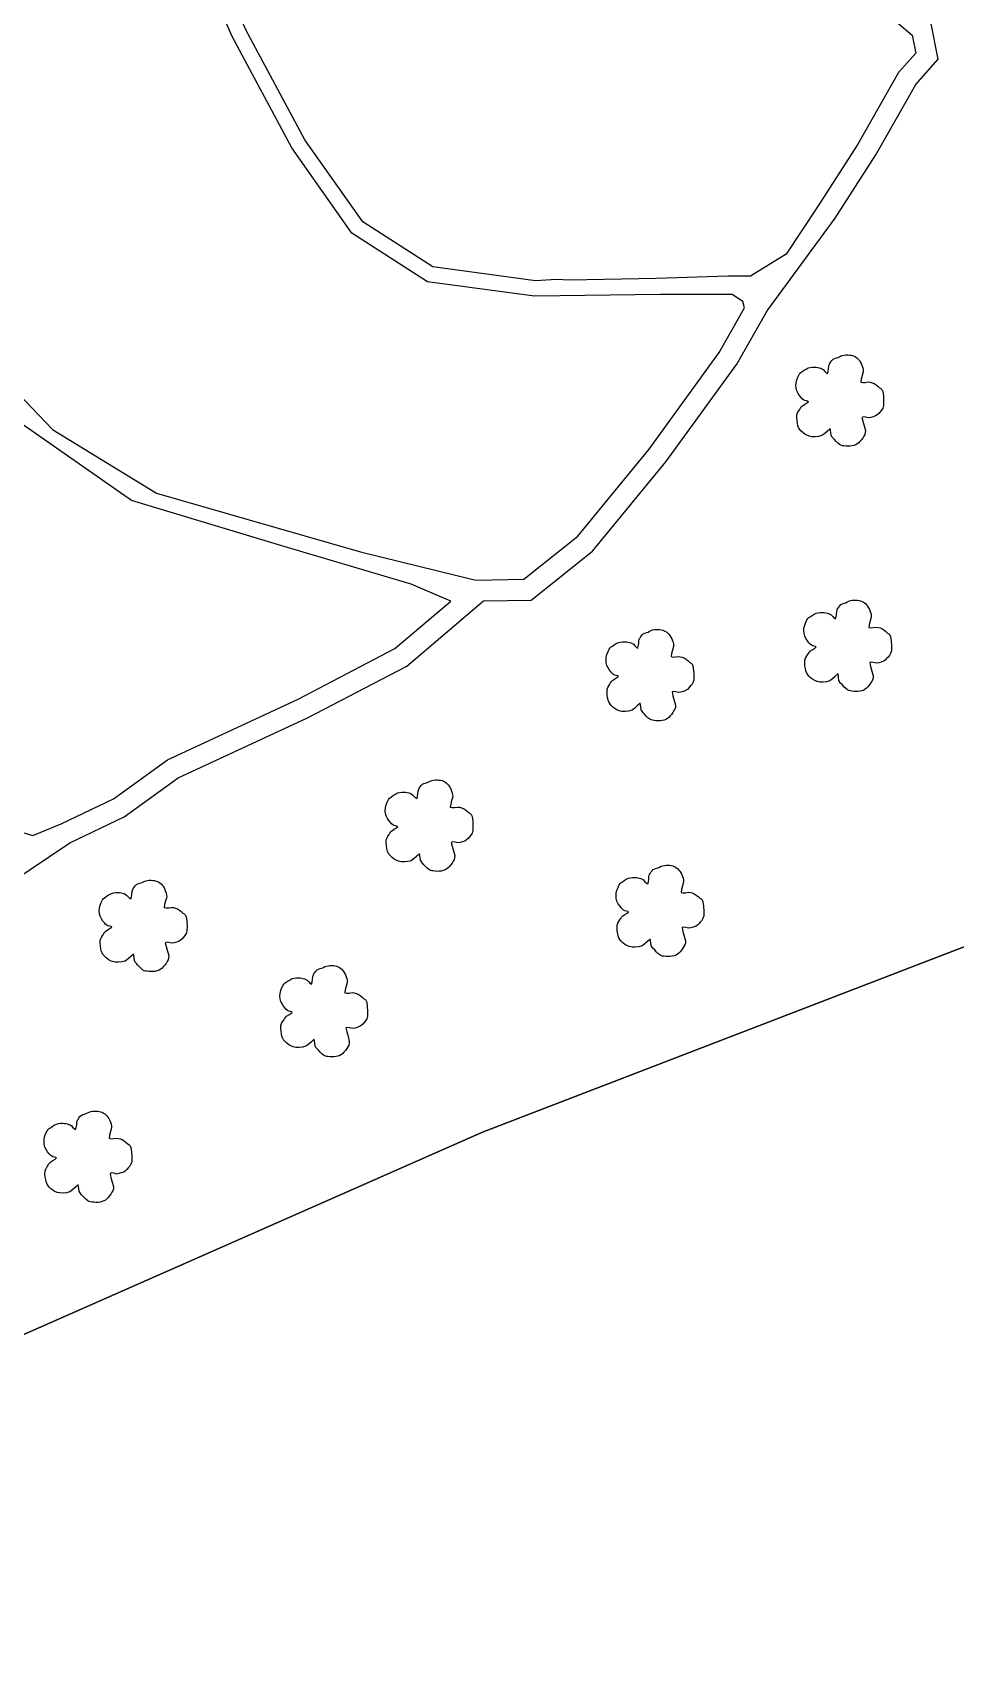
# Model space of a CAD drawing. Extents: x 730929 to 735129, y 7820181 to 7826121.
# Drawn here: x 732675.9 to 732851.7, y 7821222.7 to 7821534.7 of the extents above; entities that cross this region are included whole.
import ezdxf

# ---------------------------------------------------------------- set-up
doc = ezdxf.new("R2010")
doc.units = 0
doc.header["$MEASUREMENT"] = 0
doc.linetypes.add('CONTINUO', pattern=[0])
doc.linetypes.add('LIN0', pattern=[0])
for name, color, linetype in [('0114000475', 1, 'Continuous'), ('0114000475094', 5, 'Continuous'), ('0114000475095', 5, 'Continuous'), ('0114000475096', 5, 'Continuous'), ('RESERVA', 3, 'Continuous'), ('SIMBOLO ARVORE', 118, 'Continuous')]:
    doc.layers.add(name, color=color, linetype=linetype)

msp = doc.modelspace()

# ---------------------------------------------------------------- linework, layer by layer
at = {"layer": '0114000475'}
msp.add_lwpolyline([(732391.54, 7821455.55), (732456.35, 7821426.55), (732466.92, 7821403.84), (732446.28, 7821328.22), (732416.33, 7821266.98), (732407.51, 7821243.97), (732458.27, 7821242.72), (732526.28, 7821222.68), (732662.53, 7821281.66), (732761.64, 7821325.35), (733098.19, 7821454.83)], dxfattribs=at)
at = {"layer": '0114000475094', "linetype": 'CONTINUO', "flags": 128}
msp.add_lwpolyline([(732717.56, 7821893.77), (732711.05, 7821910.02), (732704.37, 7821925.51), (732696.54, 7821942.04), (732694.57, 7821945.67), (732689.35, 7821957.46), (732687.01, 7821961.81), (732685.02, 7821966.55), (732684.11, 7821969.12), (732681.5, 7821967.64), (732678.05, 7821963.64), (732669.31, 7821950.76), (732654.5, 7821925.79), (732639.85, 7821902.37), (732628.39, 7821889.15), (732620.33, 7821877.62), (732605.75, 7821856.49), (732588.85, 7821833.74), (732566.78, 7821808.22), (732546.34, 7821782.1), (732528.78, 7821758.87), (732520.17, 7821740.36), (732514.1, 7821712.78), (732512.58, 7821680.1), (732514.21, 7821648.02), (732518.19, 7821615.8), (732526.43, 7821583), (732537.65, 7821551.55), (732550.5, 7821519.51), (732566.25, 7821486.07), (732586.82, 7821457.35), (732609.04, 7821429.9), (732633.72, 7821405.85), (732656.47, 7821389.96), (732672.16, 7821382.96), (732675.94, 7821381.8), (732681.39, 7821384.04), (732691.31, 7821388.8), (732701.62, 7821396.25), (732726.53, 7821407.79), (732744.93, 7821417.42), (732755.6, 7821426.45), (732748.06, 7821429.67), (732724.01, 7821436.79), (732694.76, 7821445.6), (732673.77, 7821460.24), (732655.84, 7821480.58), (732636.41, 7821509.05), (732622.23, 7821539.75), (732611.77, 7821570.51), (732603.9, 7821602.95), (732598.61, 7821637.22), (732597.21, 7821667.23), (732600.87, 7821692.78), (732608.42, 7821716.36), (732620.4, 7821742.51), (732634.21, 7821769.88), (732651.26, 7821799.2), (732672.08, 7821830.71), (732694.26, 7821862.53), (732711.76, 7821886.54)], close=True, dxfattribs=at)
at = {"layer": '0114000475095', "linetype": 'CONTINUO', "flags": 128}
msp.add_lwpolyline([(732749.52, 7821813.31), (732741.89, 7821833.49), (732726.16, 7821872.62), (732718.74, 7821890.83), (732706.1, 7821873.65), (732686.94, 7821846.78), (732664.31, 7821813.5), (732645.6, 7821783.05), (732629.12, 7821752.38), (732614.27, 7821722.09), (732604.81, 7821689.39), (732600.86, 7821656.3), (732602.75, 7821628.75), (732608.35, 7821597.55), (732618.68, 7821559.73), (732630.61, 7821528.31), (732643.61, 7821502.77), (732660.38, 7821479.28), (732679.71, 7821459.12), (732699.5, 7821446.99), (732716.75, 7821442.05), (732738.38, 7821435.86), (732760.34, 7821430.46), (732769.49, 7821430.61), (732779.76, 7821438.79), (732793.36, 7821455.38), (732806.69, 7821473.76), (732811.55, 7821482.3), (732811.24, 7821483.5), (732809.16, 7821484.85), (732795.54, 7821484.81), (732771.51, 7821484.5), (732751.13, 7821487.26), (732736.73, 7821496.49), (732725.28, 7821512.75), (732713.92, 7821533.97), (732703.79, 7821557.28), (732696.44, 7821582.21), (732692.01, 7821611.49), (732691.31, 7821638.7), (732691.55, 7821642.04), (732693.36, 7821663.47), (732696.48, 7821685.65), (732701.62, 7821706.2), (732708.26, 7821726.36), (732716.77, 7821746.64), (732727.49, 7821768.39), (732740.5, 7821789.68), (732749.82, 7821802.75), (732752.3, 7821805.63)], close=True, dxfattribs=at)
at = {"layer": '0114000475096', "linetype": 'CONTINUO', "flags": 128}
msp.add_lwpolyline([(732814.05, 7821557.41), (732825.57, 7821545.82), (732839.35, 7821537.72), (732843.44, 7821534.21), (732844.14, 7821530.79), (732840.89, 7821527.13), (732833.12, 7821513.47), (732825.42, 7821501.53), (732819.44, 7821492.49), (732812.7, 7821488.3), (732808.43, 7821488.3), (732794.69, 7821487.86), (732778.22, 7821487.53), (732775.69, 7821487.67), (732771.69, 7821487.43), (732752.17, 7821490.08), (732738.8, 7821498.65), (732727.78, 7821514.29), (732716.56, 7821535.25), (732706.55, 7821558.28), (732699.31, 7821582.85), (732694.94, 7821611.75), (732693.9, 7821638.51), (732694.14, 7821641.84), (732695.95, 7821663.18), (732699.04, 7821685.15), (732704.12, 7821705.47), (732710.7, 7821725.45), (732719.13, 7821745.56), (732729.77, 7821767.14), (732742.67, 7821788.24), (732751.87, 7821801.14), (732753.32, 7821802.82), (732763.69, 7821774.21), (732771.48, 7821755.14), (732783.79, 7821725.11), (732790.92, 7821709.41), (732798.87, 7821689.56), (732797.4, 7821682.78), (732794.61, 7821660.52), (732793.87, 7821635.89), (732795.31, 7821614.04), (732799.31, 7821593.03), (732805.56, 7821573.07)], close=True, dxfattribs=at)
at = {"layer": 'RESERVA', "flags": 128}
for points in [[(732660.1, 7821365.03), (732683.02, 7821380.39), (732693.36, 7821385.35), (732703.65, 7821392.78), (732728.29, 7821404.2), (732747.18, 7821414.08), (732761.84, 7821426.49), (732770.92, 7821426.64), (732782.58, 7821435.93), (732796.53, 7821452.94), (732810.06, 7821471.59), (732815.83, 7821481.72), (732828.77, 7821499.34), (732836.54, 7821511.4), (732844.15, 7821524.79), (732848.45, 7821529.62), (732847.09, 7821536.35)], [(733098.19, 7821454.83), (732761.64, 7821325.35), (732662.53, 7821281.66)]]:
    msp.add_lwpolyline(points, dxfattribs=at)
at = {"layer": 'SIMBOLO ARVORE', "linetype": 'LIN0', "elevation": 716.76, "flags": 128}
for points in [[(732827.76, 7821459.21), (732827.31, 7821458.82), (732826.81, 7821458.37), (732826.26, 7821457.95), (732825.62, 7821457.77), (732824.97, 7821457.7), (732824.35, 7821457.73), (732823.84, 7821457.84), (732823.39, 7821458.02), (732822.99, 7821458.26), (732822.62, 7821458.54), (732822.29, 7821458.86), (732822.03, 7821459.21), (732821.84, 7821459.53), (732821.71, 7821459.89), (732821.63, 7821460.29), (732821.54, 7821460.82), (732821.5, 7821461.37), (732821.52, 7821461.9), (732821.65, 7821462.28), (732821.83, 7821462.62), (732822.04, 7821462.91), (732822.19, 7821463.18), (732822.37, 7821463.42), (732822.59, 7821463.66), (732823.01, 7821463.93), (732823.4, 7821464.19), (732823.69, 7821464.41), (732823.56, 7821464.5), (732823.31, 7821464.56), (732822.99, 7821464.63), (732822.76, 7821464.76), (732822.54, 7821464.95), (732822.3, 7821465.2), (732822, 7821465.57), (732821.72, 7821466), (732821.49, 7821466.48), (732821.36, 7821466.97), (732821.31, 7821467.48), (732821.34, 7821468), (732821.49, 7821468.57), (732821.69, 7821469.12), (732821.93, 7821469.58), (732822.1, 7821469.83), (732822.3, 7821470.01), (732822.54, 7821470.15), (732822.88, 7821470.4), (732823.26, 7821470.64), (732823.66, 7821470.84), (732824.06, 7821470.94), (732824.46, 7821470.99), (732824.84, 7821471), (732825.18, 7821470.98), (732825.49, 7821470.93), (732825.78, 7821470.86), (732826.04, 7821470.78), (732826.28, 7821470.67), (732826.53, 7821470.52), (732826.82, 7821470.19), (732827.1, 7821469.92), (732827.34, 7821469.79), (732827.46, 7821470.16), (732827.54, 7821470.66), (732827.59, 7821471.18), (732827.64, 7821471.41), (732827.7, 7821471.58), (732827.79, 7821471.74), (732827.96, 7821472), (732828.16, 7821472.27), (732828.4, 7821472.51), (732828.69, 7821472.64), (732829, 7821472.75), (732829.31, 7821472.84), (732829.6, 7821472.98), (732829.9, 7821473.12), (732830.2, 7821473.23), (732830.52, 7821473.29), (732830.86, 7821473.32), (732831.19, 7821473.33), (732831.52, 7821473.31), (732831.83, 7821473.26), (732832.13, 7821473.19), (732832.41, 7821473.08), (732832.67, 7821472.95), (732832.9, 7821472.79), (732833.1, 7821472.61), (732833.29, 7821472.41), (732833.47, 7821472.17), (732833.65, 7821471.87), (732833.82, 7821471.54), (732833.97, 7821471.19), (732834.08, 7821470.87), (732834.15, 7821470.52), (732834.16, 7821470.1), (732833.96, 7821469.4), (732833.78, 7821468.72), (732833.71, 7821468.15), (732834.06, 7821468.05), (732834.54, 7821468.08), (732835.07, 7821468.17), (732835.47, 7821468.13), (732835.84, 7821468.04), (732836.2, 7821467.9), (732836.58, 7821467.64), (732836.94, 7821467.35), (732837.27, 7821467.05), (732837.51, 7821466.92), (732837.71, 7821466.72), (732837.86, 7821466.38), (732837.98, 7821465.54), (732838.03, 7821464.6), (732838.02, 7821463.7), (732837.86, 7821463.19), (732837.63, 7821462.8), (732837.36, 7821462.5), (732837.11, 7821462.18), (732836.82, 7821461.92), (732836.48, 7821461.7), (732836.05, 7821461.53), (732835.58, 7821461.4), (732835.11, 7821461.33), (732834.61, 7821461.47), (732834.18, 7821461.54), (732833.9, 7821461.44), (732834.05, 7821460.69), (732834.3, 7821459.81), (732834.55, 7821458.93), (732834.53, 7821458.48), (732834.42, 7821458.15), (732834.25, 7821457.86), (732834.04, 7821457.5), (732833.8, 7821457.16), (732833.53, 7821456.84), (732833.28, 7821456.59), (732833.02, 7821456.38), (732832.73, 7821456.21), (732832.37, 7821456.08), (732831.99, 7821455.99), (732831.6, 7821455.93), (732831.21, 7821455.92), (732830.83, 7821455.95), (732830.48, 7821456), (732830.18, 7821456.03), (732829.91, 7821456.11), (732829.63, 7821456.24), (732829.3, 7821456.52), (732828.98, 7821456.84), (732828.67, 7821457.19), (732828.41, 7821457.46), (732828.19, 7821457.73), (732828.01, 7821458.04), (732827.96, 7821458.51), (732827.9, 7821458.97), (732827.81, 7821459.34), (732827.81, 7821459.34)], [(732829.27, 7821412.51), (732828.82, 7821412.12), (732828.32, 7821411.67), (732827.77, 7821411.25), (732827.13, 7821411.08), (732826.48, 7821411.01), (732825.86, 7821411.03), (732825.35, 7821411.14), (732824.9, 7821411.32), (732824.5, 7821411.56), (732824.12, 7821411.85), (732823.8, 7821412.16), (732823.53, 7821412.51), (732823.35, 7821412.84), (732823.22, 7821413.2), (732823.13, 7821413.6), (732823.05, 7821414.13), (732823.01, 7821414.68), (732823.03, 7821415.2), (732823.16, 7821415.59), (732823.34, 7821415.92), (732823.55, 7821416.22), (732823.7, 7821416.48), (732823.88, 7821416.73), (732824.1, 7821416.96), (732824.52, 7821417.24), (732824.91, 7821417.49), (732825.19, 7821417.71), (732825.07, 7821417.8), (732824.82, 7821417.86), (732824.5, 7821417.93), (732824.27, 7821418.07), (732824.04, 7821418.25), (732823.81, 7821418.5), (732823.51, 7821418.87), (732823.23, 7821419.31), (732822.99, 7821419.78), (732822.87, 7821420.27), (732822.82, 7821420.78), (732822.85, 7821421.3), (732823, 7821421.88), (732823.2, 7821422.42), (732823.43, 7821422.89), (732823.61, 7821423.14), (732823.81, 7821423.31), (732824.05, 7821423.46), (732824.39, 7821423.7), (732824.77, 7821423.94), (732825.17, 7821424.14), (732825.57, 7821424.24), (732825.97, 7821424.29), (732826.35, 7821424.3), (732826.69, 7821424.28), (732827, 7821424.24), (732827.29, 7821424.17), (732827.55, 7821424.08), (732827.79, 7821423.97), (732828.03, 7821423.82), (732828.33, 7821423.5), (732828.61, 7821423.22), (732828.85, 7821423.09), (732828.97, 7821423.47), (732829.04, 7821423.97), (732829.09, 7821424.49), (732829.15, 7821424.71), (732829.21, 7821424.88), (732829.3, 7821425.04), (732829.47, 7821425.31), (732829.67, 7821425.57), (732829.91, 7821425.81), (732830.2, 7821425.95), (732830.5, 7821426.05), (732830.82, 7821426.15), (732831.11, 7821426.29), (732831.4, 7821426.42), (732831.7, 7821426.54), (732832.03, 7821426.6), (732832.37, 7821426.63), (732832.7, 7821426.63), (732833.03, 7821426.61), (732833.34, 7821426.57), (732833.64, 7821426.5), (732833.92, 7821426.39), (732834.17, 7821426.25), (732834.41, 7821426.09), (732834.61, 7821425.92), (732834.8, 7821425.71), (732834.98, 7821425.48), (732835.16, 7821425.18), (732835.33, 7821424.85), (732835.47, 7821424.49), (732835.59, 7821424.18), (732835.66, 7821423.82), (732835.67, 7821423.4), (732835.47, 7821422.71), (732835.29, 7821422.02), (732835.22, 7821421.45), (732835.57, 7821421.35), (732836.05, 7821421.39), (732836.58, 7821421.47), (732836.97, 7821421.43), (732837.35, 7821421.34), (732837.71, 7821421.2), (732838.09, 7821420.95), (732838.45, 7821420.66), (732838.77, 7821420.36), (732839.02, 7821420.22), (732839.22, 7821420.03), (732839.36, 7821419.69), (732839.48, 7821418.84), (732839.54, 7821417.9), (732839.52, 7821417), (732839.37, 7821416.49), (732839.14, 7821416.1), (732838.87, 7821415.8), (732838.61, 7821415.49), (732838.33, 7821415.22), (732837.99, 7821415), (732837.56, 7821414.83), (732837.09, 7821414.71), (732836.62, 7821414.63), (732836.11, 7821414.77), (732835.69, 7821414.84), (732835.41, 7821414.74), (732835.56, 7821414), (732835.81, 7821413.11), (732836.06, 7821412.24), (732836.04, 7821411.79), (732835.93, 7821411.45), (732835.76, 7821411.17), (732835.55, 7821410.81), (732835.3, 7821410.46), (732835.04, 7821410.15), (732834.79, 7821409.9), (732834.53, 7821409.69), (732834.24, 7821409.51), (732833.88, 7821409.38), (732833.5, 7821409.29), (732833.11, 7821409.24), (732832.72, 7821409.23), (732832.34, 7821409.25), (732831.98, 7821409.3), (732831.69, 7821409.34), (732831.42, 7821409.41), (732831.14, 7821409.54), (732830.81, 7821409.82), (732830.48, 7821410.15), (732830.18, 7821410.49), (732829.91, 7821410.76), (732829.69, 7821411.04), (732829.52, 7821411.35), (732829.46, 7821411.82), (732829.41, 7821412.27), (732829.32, 7821412.64), (732829.32, 7821412.64)], [(732791.6, 7821406.93), (732791.15, 7821406.54), (732790.65, 7821406.09), (732790.1, 7821405.67), (732789.46, 7821405.5), (732788.81, 7821405.43), (732788.19, 7821405.45), (732787.68, 7821405.56), (732787.23, 7821405.74), (732786.83, 7821405.98), (732786.45, 7821406.26), (732786.13, 7821406.58), (732785.86, 7821406.93), (732785.68, 7821407.26), (732785.55, 7821407.61), (732785.46, 7821408.02), (732785.38, 7821408.55), (732785.34, 7821409.1), (732785.36, 7821409.62), (732785.49, 7821410.01), (732785.67, 7821410.34), (732785.88, 7821410.63), (732786.03, 7821410.9), (732786.21, 7821411.15), (732786.42, 7821411.38), (732786.85, 7821411.66), (732787.24, 7821411.91), (732787.52, 7821412.13), (732787.4, 7821412.22), (732787.15, 7821412.28), (732786.82, 7821412.35), (732786.6, 7821412.49), (732786.37, 7821412.67), (732786.14, 7821412.92), (732785.84, 7821413.29), (732785.56, 7821413.72), (732785.32, 7821414.2), (732785.2, 7821414.69), (732785.15, 7821415.2), (732785.18, 7821415.72), (732785.33, 7821416.3), (732785.53, 7821416.84), (732785.76, 7821417.31), (732785.94, 7821417.55), (732786.14, 7821417.73), (732786.38, 7821417.88), (732786.72, 7821418.12), (732787.1, 7821418.36), (732787.5, 7821418.56), (732787.9, 7821418.66), (732788.3, 7821418.71), (732788.68, 7821418.72), (732789.02, 7821418.7), (732789.33, 7821418.66), (732789.62, 7821418.58), (732789.87, 7821418.5), (732790.12, 7821418.39), (732790.36, 7821418.24), (732790.66, 7821417.92), (732790.94, 7821417.64), (732791.18, 7821417.51), (732791.3, 7821417.89), (732791.37, 7821418.39), (732791.42, 7821418.9), (732791.47, 7821419.13), (732791.54, 7821419.3), (732791.63, 7821419.46), (732791.79, 7821419.72), (732792, 7821419.99), (732792.24, 7821420.23), (732792.53, 7821420.37), (732792.83, 7821420.47), (732793.15, 7821420.56), (732793.44, 7821420.71), (732793.73, 7821420.84), (732794.03, 7821420.96), (732794.36, 7821421.02), (732794.7, 7821421.05), (732795.03, 7821421.05), (732795.36, 7821421.03), (732795.67, 7821420.99), (732795.97, 7821420.91), (732796.25, 7821420.81), (732796.5, 7821420.67), (732796.74, 7821420.51), (732796.94, 7821420.34), (732797.13, 7821420.13), (732797.3, 7821419.9), (732797.49, 7821419.6), (732797.66, 7821419.27), (732797.8, 7821418.91), (732797.92, 7821418.6), (732797.99, 7821418.24), (732798, 7821417.82), (732797.8, 7821417.13), (732797.62, 7821416.44), (732797.54, 7821415.87), (732797.9, 7821415.77), (732798.38, 7821415.81), (732798.91, 7821415.89), (732799.3, 7821415.85), (732799.68, 7821415.76), (732800.04, 7821415.62), (732800.42, 7821415.37), (732800.78, 7821415.08), (732801.1, 7821414.78), (732801.35, 7821414.64), (732801.55, 7821414.44), (732801.69, 7821414.1), (732801.81, 7821413.26), (732801.87, 7821412.32), (732801.85, 7821411.42), (732801.7, 7821410.91), (732801.47, 7821410.52), (732801.2, 7821410.22), (732800.94, 7821409.91), (732800.65, 7821409.64), (732800.32, 7821409.42), (732799.89, 7821409.25), (732799.42, 7821409.13), (732798.95, 7821409.05), (732798.44, 7821409.19), (732798.02, 7821409.26), (732797.74, 7821409.16), (732797.89, 7821408.41), (732798.14, 7821407.53), (732798.38, 7821406.65), (732798.37, 7821406.21), (732798.26, 7821405.87), (732798.09, 7821405.59), (732797.88, 7821405.23), (732797.63, 7821404.88), (732797.37, 7821404.57), (732797.12, 7821404.31), (732796.86, 7821404.1), (732796.57, 7821403.93), (732796.21, 7821403.8), (732795.83, 7821403.71), (732795.44, 7821403.65), (732795.05, 7821403.65), (732794.67, 7821403.67), (732794.31, 7821403.72), (732794.02, 7821403.76), (732793.74, 7821403.83), (732793.47, 7821403.96), (732793.14, 7821404.24), (732792.81, 7821404.56), (732792.5, 7821404.91), (732792.24, 7821405.18), (732792.02, 7821405.46), (732791.85, 7821405.77), (732791.79, 7821406.23), (732791.74, 7821406.69), (732791.65, 7821407.06), (732791.65, 7821407.06)], [(732749.54, 7821378.28), (732749.09, 7821377.88), (732748.59, 7821377.43), (732748.04, 7821377.02), (732747.4, 7821376.84), (732746.75, 7821376.77), (732746.13, 7821376.8), (732745.62, 7821376.9), (732745.17, 7821377.09), (732744.77, 7821377.32), (732744.4, 7821377.61), (732744.07, 7821377.93), (732743.8, 7821378.27), (732743.62, 7821378.6), (732743.49, 7821378.96), (732743.41, 7821379.36), (732743.32, 7821379.89), (732743.28, 7821380.44), (732743.3, 7821380.96), (732743.43, 7821381.35), (732743.61, 7821381.69), (732743.82, 7821381.98), (732743.97, 7821382.24), (732744.15, 7821382.49), (732744.37, 7821382.73), (732744.79, 7821383), (732745.18, 7821383.26), (732745.47, 7821383.47), (732745.34, 7821383.56), (732745.09, 7821383.63), (732744.77, 7821383.7), (732744.54, 7821383.83), (732744.31, 7821384.01), (732744.08, 7821384.27), (732743.78, 7821384.64), (732743.5, 7821385.07), (732743.27, 7821385.54), (732743.14, 7821386.03), (732743.09, 7821386.54), (732743.12, 7821387.07), (732743.27, 7821387.64), (732743.47, 7821388.18), (732743.7, 7821388.65), (732743.88, 7821388.9), (732744.08, 7821389.07), (732744.32, 7821389.22), (732744.66, 7821389.47), (732745.04, 7821389.7), (732745.44, 7821389.91), (732745.84, 7821390), (732746.24, 7821390.05), (732746.62, 7821390.06), (732746.96, 7821390.05), (732747.27, 7821390), (732747.56, 7821389.93), (732747.82, 7821389.85), (732748.06, 7821389.73), (732748.3, 7821389.58), (732748.6, 7821389.26), (732748.88, 7821388.99), (732749.12, 7821388.86), (732749.24, 7821389.23), (732749.31, 7821389.73), (732749.37, 7821390.25), (732749.42, 7821390.47), (732749.48, 7821390.65), (732749.57, 7821390.8), (732749.74, 7821391.07), (732749.94, 7821391.33), (732750.18, 7821391.58), (732750.47, 7821391.71), (732750.77, 7821391.81), (732751.09, 7821391.91), (732751.38, 7821392.05), (732751.67, 7821392.19), (732751.98, 7821392.3), (732752.3, 7821392.36), (732752.64, 7821392.39), (732752.97, 7821392.39), (732753.3, 7821392.37), (732753.61, 7821392.33), (732753.91, 7821392.26), (732754.19, 7821392.15), (732754.44, 7821392.01), (732754.68, 7821391.85), (732754.88, 7821391.68), (732755.07, 7821391.48), (732755.25, 7821391.24), (732755.43, 7821390.94), (732755.6, 7821390.61), (732755.74, 7821390.26), (732755.86, 7821389.94), (732755.93, 7821389.59), (732755.94, 7821389.16), (732755.74, 7821388.47), (732755.56, 7821387.79), (732755.49, 7821387.22), (732755.84, 7821387.12), (732756.32, 7821387.15), (732756.85, 7821387.24), (732757.25, 7821387.19), (732757.62, 7821387.11), (732757.98, 7821386.97), (732758.36, 7821386.71), (732758.72, 7821386.42), (732759.05, 7821386.12), (732759.29, 7821385.99), (732759.49, 7821385.79), (732759.64, 7821385.45), (732759.76, 7821384.6), (732759.81, 7821383.67), (732759.8, 7821382.77), (732759.64, 7821382.25), (732759.41, 7821381.87), (732759.14, 7821381.56), (732758.88, 7821381.25), (732758.6, 7821380.98), (732758.26, 7821380.76), (732757.83, 7821380.59), (732757.36, 7821380.47), (732756.89, 7821380.4), (732756.39, 7821380.53), (732755.96, 7821380.61), (732755.68, 7821380.5), (732755.83, 7821379.76), (732756.08, 7821378.87), (732756.33, 7821378), (732756.31, 7821377.55), (732756.2, 7821377.21), (732756.03, 7821376.93), (732755.82, 7821376.57), (732755.57, 7821376.23), (732755.31, 7821375.91), (732755.06, 7821375.66), (732754.8, 7821375.45), (732754.51, 7821375.28), (732754.15, 7821375.15), (732753.77, 7821375.05), (732753.38, 7821375), (732752.99, 7821374.99), (732752.61, 7821375.02), (732752.25, 7821375.07), (732751.96, 7821375.1), (732751.69, 7821375.17), (732751.41, 7821375.31), (732751.08, 7821375.58), (732750.76, 7821375.91), (732750.45, 7821376.25), (732750.19, 7821376.52), (732749.97, 7821376.8), (732749.79, 7821377.11), (732749.73, 7821377.58), (732749.68, 7821378.03), (732749.59, 7821378.41), (732749.59, 7821378.41)], [(732793.51, 7821362.04), (732793.06, 7821361.65), (732792.56, 7821361.2), (732792.01, 7821360.78), (732791.37, 7821360.6), (732790.72, 7821360.53), (732790.1, 7821360.56), (732789.59, 7821360.67), (732789.14, 7821360.85), (732788.74, 7821361.09), (732788.37, 7821361.37), (732788.04, 7821361.69), (732787.77, 7821362.03), (732787.59, 7821362.36), (732787.46, 7821362.72), (732787.38, 7821363.12), (732787.29, 7821363.65), (732787.25, 7821364.2), (732787.27, 7821364.73), (732787.4, 7821365.11), (732787.58, 7821365.45), (732787.79, 7821365.74), (732787.94, 7821366.01), (732788.12, 7821366.25), (732788.34, 7821366.49), (732788.76, 7821366.76), (732789.15, 7821367.02), (732789.44, 7821367.23), (732789.31, 7821367.32), (732789.06, 7821367.39), (732788.74, 7821367.46), (732788.51, 7821367.59), (732788.28, 7821367.78), (732788.05, 7821368.03), (732787.75, 7821368.4), (732787.47, 7821368.83), (732787.24, 7821369.31), (732787.11, 7821369.8), (732787.06, 7821370.3), (732787.09, 7821370.83), (732787.24, 7821371.4), (732787.44, 7821371.94), (732787.67, 7821372.41), (732787.85, 7821372.66), (732788.05, 7821372.84), (732788.29, 7821372.98), (732788.63, 7821373.23), (732789.01, 7821373.47), (732789.41, 7821373.67), (732789.81, 7821373.77), (732790.21, 7821373.82), (732790.59, 7821373.82), (732790.93, 7821373.81), (732791.24, 7821373.76), (732791.53, 7821373.69), (732791.79, 7821373.61), (732792.03, 7821373.49), (732792.27, 7821373.35), (732792.57, 7821373.02), (732792.85, 7821372.75), (732793.09, 7821372.62), (732793.21, 7821372.99), (732793.28, 7821373.49), (732793.33, 7821374.01), (732793.39, 7821374.24), (732793.45, 7821374.41), (732793.54, 7821374.57), (732793.71, 7821374.83), (732793.91, 7821375.1), (732794.15, 7821375.34), (732794.44, 7821375.47), (732794.74, 7821375.58), (732795.06, 7821375.67), (732795.35, 7821375.81), (732795.64, 7821375.95), (732795.94, 7821376.06), (732796.27, 7821376.12), (732796.61, 7821376.15), (732796.94, 7821376.15), (732797.27, 7821376.14), (732797.58, 7821376.09), (732797.88, 7821376.02), (732798.16, 7821375.91), (732798.41, 7821375.78), (732798.65, 7821375.61), (732798.85, 7821375.44), (732799.04, 7821375.24), (732799.22, 7821375), (732799.4, 7821374.7), (732799.57, 7821374.37), (732799.71, 7821374.02), (732799.83, 7821373.7), (732799.9, 7821373.35), (732799.91, 7821372.93), (732799.71, 7821372.23), (732799.53, 7821371.55), (732799.46, 7821370.98), (732799.81, 7821370.88), (732800.29, 7821370.91), (732800.82, 7821371), (732801.22, 7821370.95), (732801.59, 7821370.87), (732801.95, 7821370.73), (732802.33, 7821370.47), (732802.69, 7821370.18), (732803.01, 7821369.88), (732803.26, 7821369.75), (732803.46, 7821369.55), (732803.61, 7821369.21), (732803.73, 7821368.37), (732803.78, 7821367.43), (732803.77, 7821366.53), (732803.61, 7821366.02), (732803.38, 7821365.63), (732803.11, 7821365.33), (732802.85, 7821365.01), (732802.57, 7821364.75), (732802.23, 7821364.53), (732801.8, 7821364.35), (732801.33, 7821364.23), (732800.86, 7821364.16), (732800.35, 7821364.29), (732799.93, 7821364.37), (732799.65, 7821364.27), (732799.8, 7821363.52), (732800.05, 7821362.64), (732800.3, 7821361.76), (732800.28, 7821361.31), (732800.17, 7821360.97), (732800, 7821360.69), (732799.79, 7821360.33), (732799.54, 7821359.99), (732799.28, 7821359.67), (732799.03, 7821359.42), (732798.77, 7821359.21), (732798.48, 7821359.04), (732798.12, 7821358.91), (732797.74, 7821358.81), (732797.35, 7821358.76), (732796.96, 7821358.75), (732796.58, 7821358.78), (732796.22, 7821358.83), (732795.93, 7821358.86), (732795.66, 7821358.94), (732795.38, 7821359.07), (732795.05, 7821359.34), (732794.73, 7821359.67), (732794.42, 7821360.02), (732794.16, 7821360.28), (732793.94, 7821360.56), (732793.76, 7821360.87), (732793.7, 7821361.34), (732793.65, 7821361.79), (732793.56, 7821362.17), (732793.56, 7821362.17)], [(732695.06, 7821359.17), (732694.61, 7821358.78), (732694.11, 7821358.33), (732693.56, 7821357.91), (732692.92, 7821357.74), (732692.27, 7821357.67), (732691.65, 7821357.69), (732691.14, 7821357.8), (732690.69, 7821357.98), (732690.29, 7821358.22), (732689.91, 7821358.5), (732689.59, 7821358.82), (732689.32, 7821359.17), (732689.14, 7821359.5), (732689.01, 7821359.85), (732688.92, 7821360.26), (732688.84, 7821360.79), (732688.8, 7821361.34), (732688.81, 7821361.86), (732688.95, 7821362.25), (732689.13, 7821362.58), (732689.33, 7821362.87), (732689.49, 7821363.14), (732689.66, 7821363.39), (732689.88, 7821363.62), (732690.3, 7821363.9), (732690.7, 7821364.15), (732690.98, 7821364.37), (732690.86, 7821364.46), (732690.6, 7821364.52), (732690.28, 7821364.59), (732690.06, 7821364.73), (732689.83, 7821364.91), (732689.59, 7821365.16), (732689.3, 7821365.53), (732689.02, 7821365.96), (732688.78, 7821366.44), (732688.66, 7821366.93), (732688.61, 7821367.44), (732688.64, 7821367.96), (732688.78, 7821368.54), (732688.99, 7821369.08), (732689.22, 7821369.55), (732689.4, 7821369.79), (732689.6, 7821369.97), (732689.84, 7821370.12), (732690.18, 7821370.36), (732690.56, 7821370.6), (732690.96, 7821370.8), (732691.36, 7821370.9), (732691.75, 7821370.95), (732692.14, 7821370.96), (732692.47, 7821370.94), (732692.79, 7821370.9), (732693.08, 7821370.82), (732693.33, 7821370.74), (732693.58, 7821370.63), (732693.82, 7821370.48), (732694.12, 7821370.16), (732694.4, 7821369.88), (732694.64, 7821369.75), (732694.76, 7821370.13), (732694.83, 7821370.63), (732694.88, 7821371.14), (732694.93, 7821371.37), (732695, 7821371.54), (732695.09, 7821371.7), (732695.25, 7821371.97), (732695.46, 7821372.23), (732695.7, 7821372.47), (732695.98, 7821372.61), (732696.29, 7821372.71), (732696.61, 7821372.8), (732696.9, 7821372.95), (732697.19, 7821373.08), (732697.49, 7821373.2), (732697.82, 7821373.26), (732698.15, 7821373.29), (732698.49, 7821373.29), (732698.81, 7821373.27), (732699.13, 7821373.23), (732699.43, 7821373.15), (732699.7, 7821373.05), (732699.96, 7821372.91), (732700.19, 7821372.75), (732700.4, 7821372.58), (732700.59, 7821372.37), (732700.76, 7821372.14), (732700.95, 7821371.84), (732701.12, 7821371.51), (732701.26, 7821371.15), (732701.38, 7821370.84), (732701.45, 7821370.48), (732701.46, 7821370.06), (732701.25, 7821369.37), (732701.07, 7821368.68), (732701, 7821368.11), (732701.36, 7821368.01), (732701.84, 7821368.05), (732702.37, 7821368.13), (732702.76, 7821368.09), (732703.14, 7821368), (732703.5, 7821367.86), (732703.88, 7821367.61), (732704.24, 7821367.32), (732704.56, 7821367.02), (732704.81, 7821366.88), (732705, 7821366.68), (732705.15, 7821366.34), (732705.27, 7821365.5), (732705.33, 7821364.56), (732705.31, 7821363.66), (732705.15, 7821363.15), (732704.93, 7821362.76), (732704.65, 7821362.46), (732704.4, 7821362.15), (732704.11, 7821361.88), (732703.78, 7821361.66), (732703.34, 7821361.49), (732702.88, 7821361.37), (732702.4, 7821361.29), (732701.9, 7821361.43), (732701.48, 7821361.5), (732701.2, 7821361.4), (732701.35, 7821360.65), (732701.6, 7821359.77), (732701.84, 7821358.89), (732701.82, 7821358.45), (732701.72, 7821358.11), (732701.55, 7821357.83), (732701.34, 7821357.47), (732701.09, 7821357.12), (732700.82, 7821356.81), (732700.58, 7821356.56), (732700.32, 7821356.34), (732700.03, 7821356.17), (732699.67, 7821356.04), (732699.29, 7821355.95), (732698.89, 7821355.89), (732698.51, 7821355.89), (732698.13, 7821355.91), (732697.77, 7821355.96), (732697.48, 7821356), (732697.2, 7821356.07), (732696.93, 7821356.2), (732696.6, 7821356.48), (732696.27, 7821356.8), (732695.96, 7821357.15), (732695.7, 7821357.42), (732695.48, 7821357.7), (732695.31, 7821358.01), (732695.25, 7821358.47), (732695.2, 7821358.93), (732695.1, 7821359.3), (732695.1, 7821359.3)], [(732729.47, 7821342.94), (732729.02, 7821342.54), (732728.52, 7821342.09), (732727.97, 7821341.67), (732727.33, 7821341.5), (732726.68, 7821341.43), (732726.06, 7821341.45), (732725.55, 7821341.56), (732725.1, 7821341.74), (732724.7, 7821341.98), (732724.32, 7821342.27), (732724, 7821342.58), (732723.73, 7821342.93), (732723.55, 7821343.26), (732723.42, 7821343.62), (732723.33, 7821344.02), (732723.25, 7821344.55), (732723.21, 7821345.1), (732723.22, 7821345.62), (732723.36, 7821346.01), (732723.54, 7821346.34), (732723.75, 7821346.64), (732723.9, 7821346.9), (732724.08, 7821347.15), (732724.29, 7821347.39), (732724.72, 7821347.66), (732725.11, 7821347.91), (732725.39, 7821348.13), (732725.27, 7821348.22), (732725.02, 7821348.28), (732724.69, 7821348.35), (732724.47, 7821348.49), (732724.24, 7821348.67), (732724, 7821348.92), (732723.71, 7821349.29), (732723.43, 7821349.73), (732723.19, 7821350.2), (732723.07, 7821350.69), (732723.02, 7821351.2), (732723.05, 7821351.72), (732723.19, 7821352.3), (732723.4, 7821352.84), (732723.63, 7821353.31), (732723.81, 7821353.56), (732724.01, 7821353.73), (732724.25, 7821353.88), (732724.59, 7821354.13), (732724.97, 7821354.36), (732725.37, 7821354.56), (732725.77, 7821354.66), (732726.17, 7821354.71), (732726.55, 7821354.72), (732726.88, 7821354.7), (732727.2, 7821354.66), (732727.49, 7821354.59), (732727.74, 7821354.5), (732727.99, 7821354.39), (732728.23, 7821354.24), (732728.53, 7821353.92), (732728.81, 7821353.64), (732729.05, 7821353.51), (732729.17, 7821353.89), (732729.24, 7821354.39), (732729.29, 7821354.91), (732729.34, 7821355.13), (732729.41, 7821355.3), (732729.5, 7821355.46), (732729.66, 7821355.73), (732729.87, 7821355.99), (732730.11, 7821356.23), (732730.39, 7821356.37), (732730.7, 7821356.47), (732731.02, 7821356.57), (732731.31, 7821356.71), (732731.6, 7821356.84), (732731.9, 7821356.96), (732732.23, 7821357.02), (732732.56, 7821357.05), (732732.9, 7821357.05), (732733.22, 7821357.03), (732733.54, 7821356.99), (732733.84, 7821356.92), (732734.12, 7821356.81), (732734.37, 7821356.67), (732734.61, 7821356.51), (732734.81, 7821356.34), (732735, 7821356.13), (732735.17, 7821355.9), (732735.36, 7821355.6), (732735.53, 7821355.27), (732735.67, 7821354.91), (732735.79, 7821354.6), (732735.86, 7821354.24), (732735.87, 7821353.82), (732735.67, 7821353.13), (732735.48, 7821352.44), (732735.41, 7821351.87), (732735.77, 7821351.77), (732736.25, 7821351.81), (732736.78, 7821351.89), (732737.17, 7821351.85), (732737.55, 7821351.76), (732737.91, 7821351.62), (732738.29, 7821351.37), (732738.65, 7821351.08), (732738.97, 7821350.78), (732739.22, 7821350.64), (732739.42, 7821350.45), (732739.56, 7821350.11), (732739.68, 7821349.26), (732739.74, 7821348.32), (732739.72, 7821347.42), (732739.56, 7821346.91), (732739.34, 7821346.52), (732739.06, 7821346.22), (732738.81, 7821345.91), (732738.52, 7821345.64), (732738.19, 7821345.42), (732737.76, 7821345.25), (732737.29, 7821345.13), (732736.82, 7821345.06), (732736.31, 7821345.19), (732735.89, 7821345.26), (732735.61, 7821345.16), (732735.76, 7821344.42), (732736.01, 7821343.53), (732736.25, 7821342.66), (732736.23, 7821342.21), (732736.13, 7821341.87), (732735.96, 7821341.59), (732735.75, 7821341.23), (732735.5, 7821340.88), (732735.23, 7821340.57), (732734.99, 7821340.32), (732734.73, 7821340.11), (732734.44, 7821339.93), (732734.08, 7821339.8), (732733.7, 7821339.71), (732733.3, 7821339.66), (732732.92, 7821339.65), (732732.54, 7821339.67), (732732.18, 7821339.72), (732731.89, 7821339.76), (732731.61, 7821339.83), (732731.34, 7821339.96), (732731.01, 7821340.24), (732730.68, 7821340.57), (732730.37, 7821340.91), (732730.11, 7821341.18), (732729.89, 7821341.46), (732729.72, 7821341.77), (732729.66, 7821342.24), (732729.61, 7821342.69), (732729.52, 7821343.06), (732729.52, 7821343.06)], [(732684.54, 7821315.23), (732684.09, 7821314.84), (732683.59, 7821314.39), (732683.04, 7821313.97), (732682.4, 7821313.8), (732681.75, 7821313.73), (732681.13, 7821313.75), (732680.62, 7821313.86), (732680.17, 7821314.04), (732679.77, 7821314.28), (732679.4, 7821314.56), (732679.07, 7821314.88), (732678.81, 7821315.23), (732678.62, 7821315.56), (732678.49, 7821315.92), (732678.41, 7821316.32), (732678.32, 7821316.85), (732678.28, 7821317.4), (732678.3, 7821317.92), (732678.43, 7821318.31), (732678.61, 7821318.64), (732678.82, 7821318.94), (732678.97, 7821319.2), (732679.15, 7821319.45), (732679.37, 7821319.68), (732679.79, 7821319.96), (732680.19, 7821320.21), (732680.47, 7821320.43), (732680.35, 7821320.52), (732680.09, 7821320.58), (732679.77, 7821320.65), (732679.54, 7821320.79), (732679.32, 7821320.97), (732679.08, 7821321.22), (732678.78, 7821321.59), (732678.5, 7821322.03), (732678.27, 7821322.5), (732678.14, 7821322.99), (732678.09, 7821323.5), (732678.12, 7821324.02), (732678.27, 7821324.6), (732678.47, 7821325.14), (732678.71, 7821325.61), (732678.88, 7821325.86), (732679.08, 7821326.03), (732679.32, 7821326.18), (732679.66, 7821326.42), (732680.04, 7821326.66), (732680.44, 7821326.86), (732680.84, 7821326.96), (732681.24, 7821327.01), (732681.62, 7821327.02), (732681.96, 7821327), (732682.27, 7821326.96), (732682.56, 7821326.89), (732682.82, 7821326.8), (732683.06, 7821326.69), (732683.31, 7821326.54), (732683.6, 7821326.22), (732683.88, 7821325.94), (732684.12, 7821325.81), (732684.24, 7821326.19), (732684.32, 7821326.69), (732684.37, 7821327.2), (732684.42, 7821327.43), (732684.48, 7821327.6), (732684.57, 7821327.76), (732684.74, 7821328.03), (732684.94, 7821328.29), (732685.18, 7821328.53), (732685.47, 7821328.67), (732685.78, 7821328.77), (732686.09, 7821328.86), (732686.38, 7821329.01), (732686.68, 7821329.14), (732686.98, 7821329.26), (732687.3, 7821329.32), (732687.64, 7821329.35), (732687.97, 7821329.35), (732688.3, 7821329.33), (732688.61, 7821329.29), (732688.91, 7821329.21), (732689.19, 7821329.11), (732689.45, 7821328.97), (732689.68, 7821328.81), (732689.89, 7821328.64), (732690.07, 7821328.43), (732690.25, 7821328.2), (732690.43, 7821327.9), (732690.6, 7821327.57), (732690.75, 7821327.21), (732690.86, 7821326.9), (732690.93, 7821326.54), (732690.94, 7821326.12), (732690.74, 7821325.43), (732690.56, 7821324.74), (732690.49, 7821324.17), (732690.84, 7821324.07), (732691.32, 7821324.11), (732691.85, 7821324.19), (732692.25, 7821324.15), (732692.62, 7821324.06), (732692.98, 7821323.92), (732693.36, 7821323.67), (732693.72, 7821323.38), (732694.05, 7821323.08), (732694.29, 7821322.94), (732694.49, 7821322.75), (732694.64, 7821322.4), (732694.76, 7821321.56), (732694.82, 7821320.62), (732694.8, 7821319.72), (732694.64, 7821319.21), (732694.41, 7821318.82), (732694.14, 7821318.52), (732693.89, 7821318.21), (732693.6, 7821317.94), (732693.27, 7821317.72), (732692.83, 7821317.55), (732692.36, 7821317.43), (732691.89, 7821317.35), (732691.39, 7821317.49), (732690.96, 7821317.56), (732690.68, 7821317.46), (732690.83, 7821316.72), (732691.08, 7821315.83), (732691.33, 7821314.96), (732691.31, 7821314.51), (732691.2, 7821314.17), (732691.03, 7821313.89), (732690.82, 7821313.53), (732690.58, 7821313.18), (732690.31, 7821312.87), (732690.06, 7821312.62), (732689.8, 7821312.4), (732689.51, 7821312.23), (732689.16, 7821312.1), (732688.77, 7821312.01), (732688.38, 7821311.96), (732687.99, 7821311.95), (732687.61, 7821311.97), (732687.26, 7821312.02), (732686.96, 7821312.06), (732686.69, 7821312.13), (732686.41, 7821312.26), (732686.08, 7821312.54), (732685.76, 7821312.87), (732685.45, 7821313.21), (732685.19, 7821313.48), (732684.97, 7821313.76), (732684.79, 7821314.07), (732684.74, 7821314.54), (732684.68, 7821314.99), (732684.59, 7821315.36), (732684.59, 7821315.36)]]:
    msp.add_lwpolyline(points, dxfattribs=at)

doc.saveas('drawing.dxf')
